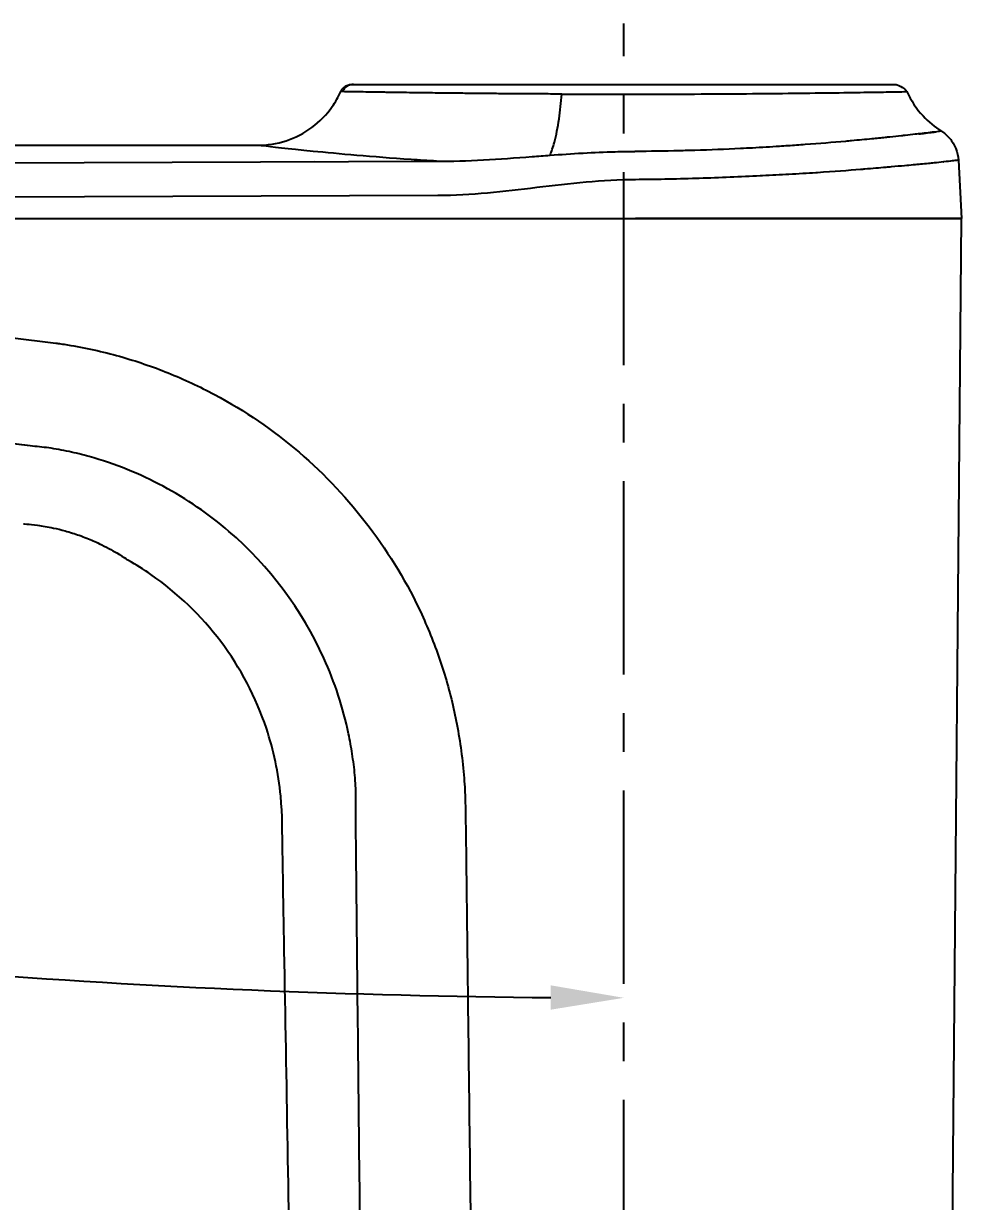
# Model space of a CAD drawing. Header units: millimetres. Extents: x 4900 to 5740, y 840 to 1434.
# Drawn here: x 5230.1 to 5307.1, y 1128.9 to 1225.6 of the extents above; entities that cross this region are included whole.
import ezdxf

# ---------------------------------------------------------------- set-up
doc = ezdxf.new("R2010")
doc.units = ezdxf.units.MM
doc.linetypes.add('CENTERX2', pattern=[101.6, 63.5, -12.7, 12.7, -12.7])
doc.layers.add('CENTER', color=1, linetype='CENTERX2')
doc.layers.add('DIM', color=3, linetype='Continuous')
doc.styles.get("Standard").update_dxf_attribs({"font": 'arial.ttf'})
doc.dimstyles.new('사본 ISO-25', dxfattribs={"dimtxt": 7, "dimasz": 7, "dimexe": 2.1, "dimexo": 2.1, "dimgap": 2, "dimtad": 1, "dimtih": 1, "dimtoh": 1, "dimdec": 1, "dimdsep": 46, "dimtxsty": 'Standard', "dimcen": 0, "dimclrd": 3, "dimclre": 3, "dimclrt": 4, "dimazin": 2, "dimtp": 0.1, "dimtm": 0.1, "dimtfac": 0.714286, "dimtdec": 1, "dimtmove": 0, "dimatfit": 3, "dimfxl": 1, "dimarcsym": 0})

# ---------------------------------------------------------------- blocks, each defined once
blk = doc.blocks.new('*D54')
at = {"layer": 'DIM', "color": 3, "lineweight": -2, "transparency": 16777216}
for p, q in [((5158.895, 1179.279), (5158.895, 1048.531)), ((5164.895, 1050.631), (5207.272, 1050.631)), ((5273.377, 1050.631), (5230.999, 1050.631))]:
    blk.add_line(p, q, dxfattribs=at)
at = {"layer": 'DIM', "color": 3, "transparency": 16777216}
for points in [[(5164.895, 1051.631), (5164.895, 1049.631), (5158.895, 1050.631)], [(5273.377, 1051.631), (5273.377, 1049.631), (5279.377, 1050.631)]]:
    blk.add_solid(points, dxfattribs=at)
at = {"layer": 'DIM', "color": 4, "transparency": 16777216, "insert": (5219.136, 1050.631), "char_height": 6, "attachment_point": 5}
blk.add_mtext('120.5', dxfattribs=at)
blk = doc.blocks.new('*D76')
at = {"layer": 'DIM', "color": 3, "lineweight": -2, "transparency": 16777216}
for start, end in [(260.478093, 264.39157), (265.607865, 269.521907)]:
    blk.add_arc((5279.377, 1864.667), 719.056, start, end, dxfattribs=at)
at = {"layer": 'DIM', "color": 3, "transparency": 16777216}
for points in [[(5160.258, 1154.532), (5160.597, 1156.503), (5154.514, 1156.535)], [(5273.381, 1146.636), (5273.373, 1144.636), (5279.377, 1145.611)]]:
    blk.add_solid(points, dxfattribs=at)
at = {"layer": 'DIM', "color": 4, "transparency": 16777216, "insert": (5216.707, 1148.347), "char_height": 6, "attachment_point": 5}
blk.add_mtext('10°', dxfattribs=at)
blk = doc.blocks.new('*D78')
at = {"layer": 'DIM', "color": 3, "lineweight": -2, "transparency": 16777216}
for p, q in [((5156.795, 1181.379), (5122.511, 1181.379)), ((5124.611, 1175.379), (5124.611, 1131.068)), ((5124.611, 1076.631), (5124.611, 1120.941)), ((5250.777, 1070.631), (5122.511, 1070.631))]:
    blk.add_line(p, q, dxfattribs=at)
at = {"layer": 'DIM', "color": 3, "transparency": 16777216}
for points in [[(5123.611, 1175.379), (5125.611, 1175.379), (5124.611, 1181.379)], [(5123.611, 1076.631), (5125.611, 1076.631), (5124.611, 1070.631)]]:
    blk.add_solid(points, dxfattribs=at)
at = {"layer": 'DIM', "color": 4, "transparency": 16777216, "insert": (5124.611, 1126.005), "char_height": 6, "attachment_point": 5}
blk.add_mtext('110.7', dxfattribs=at)

msp = doc.modelspace()

# ---------------------------------------------------------------- linework, layer by layer
at = {"extrusion": (0, 1, 0)}
for p, q in [((5291.977, 1220.631), (5291.977, 1220.631)), ((5266.777, 1219.894), (5266.777, 1219.894)), ((5144.032, 1215.631), (5249.306, 1215.631)), ((5150.937, 1213.885), (5264.008, 1214.33)), ((5306.839, 1214.409), (5307.09, 1209.631)), ((5303.856, 1214.086), (5303.856, 1214.086)), ((5264.113, 1211.502), (5151.041, 1211.063)), ((5151.044, 1209.631), (5280.344, 1209.631)), ((5151.047, 1209.631), (5280.344, 1209.631)), ((5307.09, 1209.631), (5280.344, 1209.631)), ((5280.344, 1209.631), (5307.09, 1209.631)), ((5305.877, 1070.631), (5307.09, 1209.631))]:
    msp.add_line(p, q, dxfattribs=at)
for points, knots in [([(5249.306, 1215.631), (5250.097, 1215.631), (5250.898, 1215.759), (5252.404, 1216.255), (5253.127, 1216.629), (5254.406, 1217.575), (5254.977, 1218.159), (5255.708, 1219.197), (5255.946, 1219.612), (5256.141, 1220.043)], [0.0000619, 0.0000619, 0.0000619, 0.0000619, 0.2373652, 0.2373652, 0.4756, 0.4756, 0.7145693, 0.7145693, 0.8565747, 0.8565747, 0.8565747, 0.8565747]), ([(5256.141, 1220.043), (5256.184, 1220.14), (5256.244, 1220.231), (5256.388, 1220.386), (5256.474, 1220.454), (5256.659, 1220.557), (5256.761, 1220.594), (5256.927, 1220.625), (5256.99, 1220.631), (5257.052, 1220.631)], [0, 0, 0, 0, 0.0318573, 0.0318573, 0.0636441, 0.0636441, 0.095511, 0.095511, 0.1142448, 0.1142448, 0.1142448, 0.1142448]), ([(5257.174, 1220.631), (5257.091, 1220.631), (5257.006, 1220.621), (5256.921, 1220.598), (5256.827, 1220.573), (5256.733, 1220.533), (5256.648, 1220.479), (5256.562, 1220.426), (5256.485, 1220.359), (5256.421, 1220.284), (5256.356, 1220.209), (5256.305, 1220.125), (5256.267, 1220.04)], [0.0081569, 0.0081569, 0.0081569, 0.0081569, 0.2354314, 0.2354314, 0.2354314, 0.4903747, 0.4903747, 0.4903747, 0.7453181, 0.7453181, 0.7453181, 1, 1, 1, 1]), ([(5274.277, 1219.841), (5273.779, 1219.843), (5273.284, 1219.845), (5272.792, 1219.848), (5272.556, 1219.849), (5272.32, 1219.85), (5272.086, 1219.852), (5271.371, 1219.856), (5270.667, 1219.861), (5269.978, 1219.866), (5269.499, 1219.869), (5269.027, 1219.873), (5268.566, 1219.877), (5267.895, 1219.883), (5267.245, 1219.889), (5266.611, 1219.895), (5266.412, 1219.897), (5266.215, 1219.9), (5266.021, 1219.902), (5265.592, 1219.906), (5265.172, 1219.911), (5264.764, 1219.916), (5264.17, 1219.923), (5263.599, 1219.93), (5263.058, 1219.937), (5262.898, 1219.939), (5262.74, 1219.941), (5262.585, 1219.943), (5262.216, 1219.947), (5261.862, 1219.952), (5261.521, 1219.957), (5261.035, 1219.964), (5260.577, 1219.971), (5260.148, 1219.977), (5260.018, 1219.979), (5259.891, 1219.981), (5259.767, 1219.983), (5259.481, 1219.988), (5259.211, 1219.992), (5258.957, 1219.996), (5258.231, 1220.007), (5257.642, 1220.016), (5257.191, 1220.024), (5256.893, 1220.03), (5256.655, 1220.034), (5256.482, 1220.037), (5256.393, 1220.038), (5256.321, 1220.04), (5256.267, 1220.04)], [0, 0, 0, 0, 0.053253, 0.053253, 0.053253, 0.0788125, 0.0788125, 0.0788125, 0.15684, 0.15684, 0.15684, 0.2110441, 0.2110441, 0.2110441, 0.2899397, 0.2899397, 0.2899397, 0.3146036, 0.3146036, 0.3146036, 0.3688353, 0.3688353, 0.3688353, 0.4477309, 0.4477309, 0.4477309, 0.4711162, 0.4711162, 0.4711162, 0.5266265, 0.5266265, 0.5266265, 0.6055221, 0.6055221, 0.6055221, 0.6294024, 0.6294024, 0.6294024, 0.6844177, 0.6844177, 0.6844177, 0.8422088, 0.8422088, 0.8422088, 0.9462383, 0.9462383, 0.9462383, 1, 1, 1, 1]), ([(5257.174, 1220.631), (5257.421, 1220.631), (5258.052, 1220.631), (5259.99, 1220.631), (5261.315, 1220.631), (5263.37, 1220.631), (5263.867, 1220.631), (5264.385, 1220.631)], [0, 0, 0, 0, 0.70365, 0.70365, 1.404578, 1.404578, 1.613434, 1.613434, 1.613434, 1.613434]), ([(5264.385, 1220.631), (5264.703, 1220.631), (5265.029, 1220.631), (5265.363, 1220.631), (5265.597, 1220.631), (5265.835, 1220.631), (5266.077, 1220.631)], [0.24036535, 0.24036535, 0.24036535, 0.24036535, 0.25942249, 0.25942249, 0.25942249, 0.27277649, 0.27277649, 0.27277649, 0.27277649]), ([(5266.077, 1220.631), (5268.028, 1220.631), (5270.244, 1220.631), (5274.226, 1220.631), (5275.977, 1220.631), (5277.731, 1220.631)], [0, 0, 0, 0, 0.726322, 0.726322, 1.253833, 1.253833, 1.253833, 1.253833]), ([(5274.277, 1219.841), (5275.255, 1219.837), (5277.737, 1219.828), (5281.827, 1219.83), (5286.301, 1219.847), (5290.523, 1219.877), (5294.313, 1219.917), (5297.539, 1219.96), (5300.077, 1219.999), (5301.793, 1220.028), (5302.511, 1220.041), (5302.614, 1220.043), (5302.614, 1220.043)], [0, 0, 0, 0, 0.0725489, 0.1820551, 0.2915612, 0.4010673, 0.5105735, 0.6200796, 0.7295858, 0.8390919, 0.9485981, 0.999801, 0.999801, 0.999801, 0.999801]), ([(5284.21, 1220.631), (5284.805, 1220.631), (5285.393, 1220.631), (5285.973, 1220.631), (5286.388, 1220.631), (5286.798, 1220.631), (5287.203, 1220.631), (5288.165, 1220.631), (5289.098, 1220.631), (5289.995, 1220.631), (5290.514, 1220.631), (5291.02, 1220.631), (5291.513, 1220.631)], [0.5538947, 0.5538947, 0.5538947, 0.5538947, 0.5807864, 0.5807864, 0.5807864, 0.6, 0.6, 0.6, 0.6456651, 0.6456651, 0.6456651, 0.6720413, 0.6720413, 0.6720413, 0.6720413]), ([(5291.513, 1220.631), (5292.037, 1220.631), (5292.545, 1220.631), (5293.038, 1220.631), (5293.232, 1220.631), (5293.424, 1220.631), (5293.613, 1220.631), (5293.977, 1220.631), (5294.332, 1220.631), (5294.677, 1220.631)], [0.67204127, 0.67204127, 0.67204127, 0.67204127, 0.7, 0.7, 0.7, 0.71100441, 0.71100441, 0.71100441, 0.73219908, 0.73219908, 0.73219908, 0.73219908]), ([(5294.677, 1220.631), (5296.445, 1220.631), (5297.958, 1220.631), (5300.208, 1220.631), (5300.986, 1220.631), (5301.493, 1220.631), (5301.575, 1220.631), (5301.654, 1220.631), (5301.673, 1220.631), (5301.691, 1220.631), (5301.695, 1220.631), (5301.699, 1220.631), (5301.7, 1220.631), (5301.701, 1220.631), (5301.702, 1220.631), (5301.702, 1220.631), (5301.702, 1220.631), (5301.702, 1220.631), (5301.702, 1220.631), (5301.702, 1220.631), (5301.702, 1220.631), (5301.702, 1220.631), (5301.702, 1220.631), (5301.703, 1220.631), (5302.465, 1220.372), (5302.613, 1220.043)], [0, 0, 0, 0, 0.724911, 0.724911, 1.429353, 1.429353, 1.622658, 1.622658, 1.715944, 1.715944, 1.760695, 1.760695, 1.782139, 1.782139, 1.798222, 1.798222, 1.801237, 1.801237, 1.801796, 1.801796, 1.801866, 1.801866, 1.801887, 1.801887, 1.910383, 1.910383, 1.910383, 1.910383]), ([(5302.614, 1220.043), (5302.942, 1219.316), (5303.394, 1218.633), (5304.379, 1217.566), (5304.891, 1217.139), (5305.445, 1216.789)], [0, 0, 0, 0, 0.2393754, 0.2393754, 0.4358844, 0.4358844, 0.4358844, 0.4358844]), ([(5273.314, 1214.816), (5273.44, 1215.106), (5273.563, 1215.466), (5273.675, 1215.886), (5273.823, 1216.44), (5273.954, 1217.099), (5274.058, 1217.804), (5274.154, 1218.459), (5274.227, 1219.154), (5274.277, 1219.841)], [0, 0, 0, 0, 0.2819874, 0.2819874, 0.2819874, 0.6541768, 0.6541768, 0.6541768, 1, 1, 1, 1]), ([(5305.445, 1216.789), (5305.445, 1216.789), (5305.445, 1216.789), (5305.445, 1216.789), (5305.445, 1216.789), (5305.442, 1216.789), (5305.436, 1216.788), (5305.392, 1216.782), (5305.186, 1216.757), (5304.827, 1216.715), (5304.647, 1216.694), (5304.428, 1216.668), (5304.171, 1216.638), (5303.979, 1216.616), (5303.765, 1216.591), (5303.529, 1216.564), (5303.45, 1216.555), (5303.367, 1216.546), (5303.283, 1216.536), (5303.034, 1216.508), (5302.764, 1216.478), (5302.473, 1216.446), (5302.373, 1216.435), (5302.27, 1216.424), (5302.165, 1216.412), (5301.862, 1216.38), (5301.539, 1216.345), (5301.199, 1216.309), (5301.08, 1216.297), (5300.959, 1216.284), (5300.836, 1216.271), (5300.484, 1216.235), (5300.114, 1216.197), (5299.729, 1216.159), (5299.209, 1216.107), (5298.659, 1216.054), (5298.078, 1216.001), (5297.909, 1215.986), (5297.738, 1215.97), (5297.565, 1215.955), (5296.54, 1215.864), (5295.427, 1215.772), (5294.259, 1215.685), (5294.028, 1215.668), (5293.795, 1215.651), (5293.559, 1215.635), (5293.099, 1215.602), (5292.63, 1215.57), (5292.152, 1215.54), (5291.43, 1215.493), (5290.687, 1215.449), (5289.928, 1215.409), (5289.601, 1215.392), (5289.272, 1215.375), (5288.939, 1215.359), (5287.725, 1215.301), (5286.475, 1215.253), (5285.205, 1215.215), (5284.779, 1215.202), (5284.352, 1215.191), (5283.923, 1215.18), (5282.72, 1215.152), (5281.502, 1215.134), (5280.281, 1215.129)], [0.4659616, 0.4659616, 0.4659616, 0.4659616, 0.4661648, 0.4661648, 0.4661648, 0.4749739, 0.4749739, 0.4749739, 0.5413578, 0.5413578, 0.5413578, 0.5746572, 0.5746572, 0.5746572, 0.5996236, 0.5996236, 0.5996236, 0.6080763, 0.6080763, 0.6080763, 0.6329883, 0.6329883, 0.6329883, 0.6415876, 0.6415876, 0.6415876, 0.666353, 0.666353, 0.666353, 0.6749955, 0.6749955, 0.6749955, 0.6997177, 0.6997177, 0.6997177, 0.7330824, 0.7330824, 0.7330824, 0.7427492, 0.7427492, 0.7427492, 0.7998118, 0.7998118, 0.7998118, 0.8110982, 0.8110982, 0.8110982, 0.8331765, 0.8331765, 0.8331765, 0.8665412, 0.8665412, 0.8665412, 0.8808814, 0.8808814, 0.8808814, 0.9332706, 0.9332706, 0.9332706, 0.9508234, 0.9508234, 0.9508234, 1, 1, 1, 1]), ([(5303.606, 1216.573), (5303.669, 1216.58), (5303.73, 1216.587), (5303.789, 1216.594), (5304.293, 1216.651), (5304.684, 1216.696), (5304.96, 1216.73), (5304.973, 1216.732), (5304.986, 1216.734), (5304.999, 1216.735)], [0.3352859, 0.3352859, 0.3352859, 0.3352859, 0.34205079, 0.34205079, 0.34205079, 0.39943537, 0.39943537, 0.39943537, 0.40215808, 0.40215808, 0.40215808, 0.40215808]), ([(5305.445, 1216.789), (5305.702, 1216.627), (5305.935, 1216.421), (5306.34, 1215.945), (5306.51, 1215.663), (5306.749, 1215.061), (5306.822, 1214.735), (5306.839, 1214.409)], [0, 0, 0, 0, 0.0911499, 0.0911499, 0.187508, 0.187508, 0.2853465, 0.2853465, 0.2853465, 0.2853465]), ([(5264.009, 1214.33), (5263.287, 1214.372), (5260.917, 1214.523), (5257.329, 1214.803), (5252.477, 1215.26), (5250.032, 1215.546), (5249.367, 1215.624), (5249.306, 1215.631), (5249.306, 1215.631)], [0, 0, 0, 0, 0.0798067, 0.2688909, 0.4579752, 0.8361437, 0.9306858, 0.9999858, 0.9999858, 0.9999858, 0.9999858]), ([(5273.314, 1214.816), (5274.201, 1214.881), (5275.099, 1214.943), (5276.005, 1214.994), (5276.013, 1214.994), (5276.021, 1214.994), (5276.028, 1214.995), (5276.903, 1215.044), (5277.784, 1215.082), (5278.672, 1215.105), (5279.206, 1215.118), (5279.744, 1215.127), (5280.281, 1215.129)], [0, 0, 0, 0, 0.391295, 0.391295, 0.391295, 0.394652, 0.394652, 0.394652, 0.772494, 0.772494, 0.772494, 1, 1, 1, 1]), ([(5264.009, 1214.33), (5265.262, 1214.316), (5267.82, 1214.4), (5270.961, 1214.637), (5272.821, 1214.78), (5273.314, 1214.816)], [0.0000231, 0.0000231, 0.0000231, 0.0000231, 0.4242381, 0.8484762, 0.9999999, 0.9999999, 0.9999999, 0.9999999]), ([(5306.839, 1214.409), (5306.839, 1214.409), (5306.84, 1214.408), (5306.834, 1214.407), (5306.828, 1214.405), (5306.793, 1214.401), (5306.704, 1214.391), (5306.616, 1214.38), (5306.499, 1214.365), (5306.33, 1214.345), (5306.16, 1214.325), (5305.937, 1214.299), (5305.604, 1214.263), (5305.389, 1214.24), (5305.123, 1214.212), (5304.842, 1214.184), (5304.69, 1214.168), (5304.534, 1214.153), (5304.383, 1214.138), (5304.161, 1214.116), (5303.953, 1214.096), (5303.74, 1214.075), (5303.545, 1214.056), (5303.344, 1214.038), (5303.116, 1214.016), (5302.905, 1213.997), (5302.669, 1213.975), (5302.41, 1213.951), (5302.085, 1213.922), (5301.723, 1213.89), (5301.329, 1213.854), (5301.182, 1213.841), (5301.031, 1213.828), (5300.875, 1213.814), (5300.362, 1213.769), (5299.797, 1213.72), (5299.147, 1213.666), (5299.039, 1213.658), (5298.929, 1213.649), (5298.816, 1213.639), (5297.816, 1213.559), (5296.618, 1213.469), (5295.275, 1213.381), (5295.229, 1213.378), (5295.184, 1213.375), (5295.138, 1213.372), (5294.439, 1213.326), (5293.704, 1213.282), (5292.919, 1213.238), (5292.236, 1213.199), (5291.516, 1213.161), (5290.752, 1213.124), (5290.692, 1213.121), (5290.631, 1213.118), (5290.57, 1213.115), (5288.992, 1213.039), (5287.226, 1212.965), (5285.569, 1212.912), (5285.489, 1212.909), (5285.411, 1212.907), (5285.332, 1212.904), (5283.544, 1212.848), (5281.903, 1212.819), (5280.338, 1212.807)], [0.0000034, 0.0000034, 0.0000034, 0.0000034, 0.0833333, 0.0833333, 0.0833333, 0.1666667, 0.1666667, 0.1666667, 0.25, 0.25, 0.25, 0.3333333, 0.3333333, 0.3333333, 0.3873627, 0.3873627, 0.3873627, 0.4166667, 0.4166667, 0.4166667, 0.460071, 0.460071, 0.460071, 0.5, 0.5, 0.5, 0.5369741, 0.5369741, 0.5369741, 0.5833333, 0.5833333, 0.5833333, 0.6006259, 0.6006259, 0.6006259, 0.6572498, 0.6572498, 0.6572498, 0.6666667, 0.6666667, 0.6666667, 0.75, 0.75, 0.75, 0.7528253, 0.7528253, 0.7528253, 0.7958919, 0.7958919, 0.7958919, 0.8333333, 0.8333333, 0.8333333, 0.8362947, 0.8362947, 0.8362947, 0.9130051, 0.9130051, 0.9130051, 0.9166667, 0.9166667, 0.9166667, 1, 1, 1, 1]), ([(5305.613, 1214.264), (5305.622, 1214.265), (5305.631, 1214.266), (5305.64, 1214.267), (5305.646, 1214.268), (5305.652, 1214.268), (5305.658, 1214.269)], [0.831383761, 0.831383761, 0.831383761, 0.831383761, 0.833333333, 0.833333333, 0.833333333, 0.834572947, 0.834572947, 0.834572947, 0.834572947]), ([(5178.435, 1205.445), (5178.891, 1205.397), (5179.347, 1205.348), (5179.804, 1205.299), (5189.387, 1204.279), (5198.972, 1203.302), (5208.555, 1202.254), (5213.346, 1201.729), (5218.137, 1201.187), (5222.917, 1200.611), (5224.112, 1200.467), (5225.306, 1200.321), (5226.505, 1200.171), (5227.705, 1200.022), (5228.908, 1199.868), (5230.095, 1199.719), (5230.392, 1199.681), (5230.687, 1199.644), (5230.981, 1199.608), (5231.276, 1199.571), (5231.569, 1199.535), (5231.86, 1199.5), (5232.152, 1199.464), (5232.441, 1199.427), (5232.746, 1199.386), (5232.876, 1199.368), (5233.009, 1199.35), (5233.146, 1199.33)], [0, 0, 0, 0, 0.025, 0.025, 0.025, 0.55, 0.55, 0.55, 0.8125, 0.8125, 0.8125, 0.878125, 0.878125, 0.878125, 0.94375, 0.94375, 0.94375, 0.960156, 0.960156, 0.960156, 0.976562, 0.976562, 0.976562, 0.992969, 0.992969, 0.992969, 1, 1, 1, 1]), ([(5257.376, 1159.856), (5257.372, 1160.156), (5257.367, 1160.459), (5257.366, 1160.741), (5257.364, 1161.306), (5257.378, 1161.791), (5257.375, 1162.271), (5257.374, 1162.511), (5257.369, 1162.75), (5257.356, 1163.021), (5257.343, 1163.291), (5257.322, 1163.594), (5257.295, 1163.894), (5257.242, 1164.494), (5257.164, 1165.083), (5257.076, 1165.649), (5256.987, 1166.216), (5256.889, 1166.76), (5256.776, 1167.297), (5256.551, 1168.373), (5256.268, 1169.424), (5255.93, 1170.459), (5255.591, 1171.494), (5255.196, 1172.513), (5254.746, 1173.507), (5252.946, 1177.484), (5250.267, 1181.069), (5246.955, 1183.922), (5245.299, 1185.349), (5243.484, 1186.592), (5241.557, 1187.622), (5240.594, 1188.138), (5239.603, 1188.6), (5238.592, 1189.006), (5237.582, 1189.413), (5236.552, 1189.763), (5235.476, 1190.065), (5234.937, 1190.216), (5234.388, 1190.354), (5233.826, 1190.476), (5233.264, 1190.597), (5232.689, 1190.702), (5232.169, 1190.773), (5231.909, 1190.809), (5231.663, 1190.837), (5231.412, 1190.864), (5231.162, 1190.892), (5230.907, 1190.92), (5230.627, 1190.953), (5230.348, 1190.987), (5230.042, 1191.027), (5229.74, 1191.066), (5229.438, 1191.105), (5229.139, 1191.145), (5228.839, 1191.184), (5227.643, 1191.341), (5226.444, 1191.497), (5225.248, 1191.654), (5224.053, 1191.811), (5222.861, 1191.968), (5221.668, 1192.126), (5216.897, 1192.76), (5212.122, 1193.409), (5207.35, 1194.067), (5197.806, 1195.381), (5188.273, 1196.726), (5178.734, 1198.039), (5169.196, 1199.352), (5159.65, 1200.634), (5150.091, 1201.839)], [0, 0, 0, 0, 0.0068966, 0.0068966, 0.0068966, 0.0206897, 0.0206897, 0.0206897, 0.0275862, 0.0275862, 0.0275862, 0.0344828, 0.0344828, 0.0344828, 0.0482759, 0.0482759, 0.0482759, 0.062069, 0.062069, 0.062069, 0.0896552, 0.0896552, 0.0896552, 0.1172414, 0.1172414, 0.1172414, 0.2275862, 0.2275862, 0.2275862, 0.2827586, 0.2827586, 0.2827586, 0.3103448, 0.3103448, 0.3103448, 0.337931, 0.337931, 0.337931, 0.3517241, 0.3517241, 0.3517241, 0.3655172, 0.3655172, 0.3655172, 0.3724138, 0.3724138, 0.3724138, 0.3793103, 0.3793103, 0.3793103, 0.3862069, 0.3862069, 0.3862069, 0.3931034, 0.3931034, 0.3931034, 0.4206897, 0.4206897, 0.4206897, 0.4482759, 0.4482759, 0.4482759, 0.5586207, 0.5586207, 0.5586207, 0.7793103, 0.7793103, 0.7793103, 1, 1, 1, 1]), ([(5233.146, 1199.33), (5233.328, 1199.304), (5234.175, 1199.176), (5235.884, 1198.85), (5238.695, 1198.137), (5241.998, 1197.007), (5247.09, 1194.628), (5255.244, 1189.056), (5261.301, 1181.039), (5264.404, 1173.202), (5265.339, 1169.832), (5265.876, 1167.029), (5266.128, 1165.15), (5266.266, 1163.613), (5266.322, 1162.723), (5266.345, 1162.145), (5266.353, 1161.881)], [0, 0, 0, 0, 0.011111, 0.05, 0.088889, 0.166667, 0.244444, 0.4, 0.711111, 0.788889, 0.866667, 0.905556, 0.944444, 0.963889, 0.983333, 1, 1, 1, 1]), ([(5230.096, 1184.54), (5230.096, 1184.54), (5230.191, 1184.534), (5230.576, 1184.503), (5230.873, 1184.475), (5231.623, 1184.374), (5232.065, 1184.302), (5232.856, 1184.133), (5233.175, 1184.055), (5233.704, 1183.909), (5233.908, 1183.849), (5234.294, 1183.727), (5234.475, 1183.666), (5234.87, 1183.526), (5235.083, 1183.445), (5235.651, 1183.218), (5235.997, 1183.066), (5236.867, 1182.651), (5237.354, 1182.383), (5238.067, 1181.961), (5238.324, 1181.796), (5238.633, 1181.593), (5238.708, 1181.541), (5238.71, 1181.54), (5238.71, 1181.54), (5238.71, 1181.54), (5238.71, 1181.54)], [1.399582, 1.399582, 1.399582, 1.399582, 1.555939, 1.555939, 1.722379, 1.722379, 1.886206, 1.886206, 1.989255, 1.989255, 2.053511, 2.053511, 2.110388, 2.110388, 2.179004, 2.179004, 2.296709, 2.296709, 2.494747, 2.494747, 2.657911, 2.657911, 2.79511, 2.79511, 2.79511, 2.797143, 2.797143, 2.797143, 2.797143]), ([(5252.063, 1117.231), (5251.875, 1127.985), (5251.691, 1138.738), (5251.452, 1152.181), (5251.405, 1154.869), (5251.335, 1159.101), (5251.351, 1160.649), (5251.027, 1164.074), (5250.626, 1165.953), (5249.178, 1170.294), (5247.898, 1172.727), (5244.692, 1176.986), (5242.731, 1178.87), (5239.955, 1180.793), (5239.34, 1181.18), (5238.71, 1181.54)], [0, 0, 0, 0, 3.226573, 3.226573, 4.033314, 4.033314, 4.496374, 4.496374, 5.0653, 5.0653, 5.869174, 5.869174, 6.664653, 6.664653, 6.882236, 6.882236, 6.882236, 6.882236]), ([(5266.353, 1161.881), (5266.364, 1161.529), (5266.372, 1161.181), (5266.377, 1160.835), (5266.382, 1160.533), (5266.385, 1160.233), (5266.389, 1159.931)], [0, 0, 0, 0, 0.533333, 0.533333, 0.533333, 1, 1, 1, 1]), ([(5258.341, 1070.631), (5258.168, 1086.217), (5257.897, 1111.447), (5257.588, 1139.074), (5257.449, 1152.342), (5257.41, 1156.556), (5257.386, 1158.658), (5257.379, 1159.557), (5257.376, 1159.856)], [0, 0, 0, 0, 0.523981, 0.848079, 0.929104, 0.969616, 0.989872, 1, 1, 1, 1]), ([(5266.389, 1159.931), (5266.393, 1159.63), (5266.409, 1158.727), (5266.432, 1156.618), (5266.483, 1152.4), (5266.64, 1139.145), (5266.992, 1111.487), (5267.301, 1086.239), (5267.497, 1070.631)], [0, 0, 0, 0, 0.01012, 0.030361, 0.070843, 0.151807, 0.475662, 1, 1, 1, 1])]:
    msp.add_open_spline(points, degree=3, knots=knots)
for points in [[(5256.267, 1220.04), (5256.182, 1220.042), (5256.141, 1220.043), (5256.141, 1220.043)], [(5257.052, 1220.631), (5257.093, 1220.631), (5257.093, 1220.631), (5257.174, 1220.631)], [(5277.731, 1220.631), (5278.666, 1220.631), (5279.609, 1220.631), (5280.545, 1220.631)], [(5280.545, 1220.631), (5281.776, 1220.631), (5283.006, 1220.631), (5284.21, 1220.631)], [(5301.577, 1220.631), (5301.578, 1220.631), (5301.578, 1220.631), (5301.579, 1220.631)], [(5301.579, 1220.631), (5301.579, 1220.631), (5301.579, 1220.631), (5301.579, 1220.631)], [(5302.361, 1220.038), (5302.41, 1220.039), (5302.452, 1220.04), (5302.487, 1220.04)], [(5302.487, 1220.04), (5302.571, 1220.041), (5302.614, 1220.043), (5302.614, 1220.043)], [(5302.487, 1220.04), (5302.487, 1220.04), (5302.487, 1220.04), (5302.487, 1220.04)], [(5302.614, 1220.043), (5302.614, 1220.043), (5302.614, 1220.043), (5302.614, 1220.043)], [(5302.053, 1216.4), (5302.054, 1216.4), (5302.054, 1216.4), (5302.054, 1216.4)], [(5305.445, 1216.789), (5305.445, 1216.789), (5305.445, 1216.789), (5305.445, 1216.789)], [(5253.977, 1214.29), (5253.978, 1214.291), (5253.98, 1214.292), (5253.982, 1214.293)], [(5255.141, 1215.011), (5255.142, 1215.011), (5255.142, 1215.011), (5255.142, 1215.011)], [(5274.205, 1214.877), (5274.205, 1214.878), (5274.205, 1214.879), (5274.205, 1214.88)], [(5280.338, 1212.807), (5278.977, 1212.801), (5276.269, 1212.633), (5272.226, 1212.159), (5268.183, 1211.66), (5265.474, 1211.507), (5264.113, 1211.502)]]:
    msp.add_open_spline(points, degree=3)
at = {"layer": 'CENTER', "ltscale": 0.25}
msp.add_line((5279.377, 1019.763), (5279.377, 1225.631), dxfattribs=at)

# ---------------------------------------------------------------- dimensions: what is measured, and where the dimension line sits
at = {"layer": 'DIM'}
dim = msp.add_angular_dim_2l(base=(5195.899, 1150.473), line1=((5279.377, 1019.763), (5279.377, 1225.631)), line2=((5165.802, 1220.555), (5139.367, 1070.631)), dimstyle='사본 ISO-25', override={"dimtxt": 6, "dimasz": 6, "dimtad": 0}, dxfattribs=at)
dim.commit()
dim.dimension.update_dxf_attribs({"geometry": '*D76', "text_midpoint": (5216.707, 1148.347)})
dim = msp.add_linear_dim(base=(5124.611, 1181.379), p1=(5252.877, 1070.631), p2=(5158.895, 1181.379), angle=90, dimstyle='사본 ISO-25', override={"dimtxt": 6, "dimasz": 6, "dimtad": 0}, dxfattribs=at)
dim.commit()
dim.dimension.update_dxf_attribs({"geometry": '*D78', "text_midpoint": (5124.611, 1126.005)})
dim = msp.add_linear_dim(base=(5279.377, 1050.631), p1=(5158.895, 1181.379), p2=(5279.377, 1050.631), dimstyle='사본 ISO-25', override={"dimtxt": 6, "dimasz": 6, "dimtad": 0}, dxfattribs=at)
dim.commit()
dim.dimension.update_dxf_attribs({"geometry": '*D54', "text_midpoint": (5219.136, 1050.631)})

doc.saveas('drawing.dxf')
